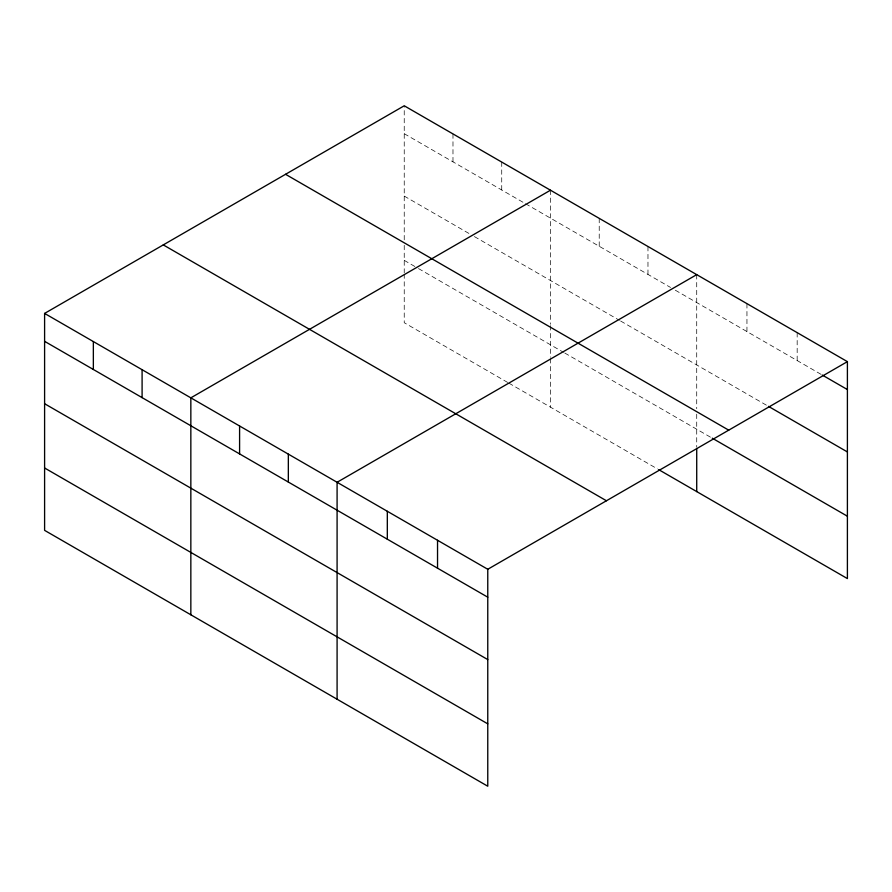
<?xml version="1.0" encoding="UTF-8"?>
<svg xmlns="http://www.w3.org/2000/svg" width="892" height="892" viewBox="0 0 892 892"><rect width="100%" height="100%" fill="white"/><g stroke="black" fill="none" stroke-linecap="round" stroke-linejoin="round"><path stroke-width="0.67" stroke-dasharray="4.46 3.34" d="M404.232 239.837L404.232 105.78M404.232 133.7L524.318 203.03M525.511 203.722L670.572 287.469M675.322 290.212L821.086 374.372M404.232 196.084L469.627 233.838M474.388 236.581L619.438 320.328M620.631 321.02L767.276 405.682M404.232 260.353L417.311 267.901M418.504 268.581L563.554 352.329M564.747 353.02L711.069 437.504M507.682 382.445L404.232 322.726L404.232 274.212M508.864 383.136L657.493 468.936M797.169 332.638L797.169 360.569M746.95 303.648L746.95 331.568M696.719 274.647L696.719 408.703M696.719 414.178L696.719 447.238M647.971 246.504L647.971 274.424M599.223 218.362L599.223 246.281M550.476 190.219L550.476 324.275M550.476 325.636L550.476 357.257M550.476 358.64L550.476 407.165M501.728 162.065L501.728 189.996M452.98 133.923L452.98 161.842M404.232 245.311L404.232 272.829"/><path stroke-width="1.34" d="M44.6 313.415L487.768 569.274L487.768 786.22L44.6 530.361L44.6 313.415L404.232 105.78L847.4 361.639L847.4 578.585L658.675 469.627M550.476 190.219L190.843 397.843L190.843 614.8M696.719 274.647L337.087 482.282L337.087 699.228M487.768 569.274L847.4 361.639M822.29 375.064L847.4 389.559M768.469 406.373L847.4 451.943M285.552 174.297L728.719 430.156M712.273 438.195L847.4 516.212M163.281 244.899L606.448 500.758M44.6 341.335L487.768 597.194M44.6 403.719L487.768 659.578M44.6 467.988L487.768 723.847M696.719 448.62L696.719 491.592M437.537 540.273L437.537 568.204M387.318 511.283L387.318 539.203M288.339 454.139L288.339 482.059M239.591 425.997L239.591 453.917M142.096 369.701L142.096 397.631M93.348 341.558L93.348 369.478"/></g></svg>
